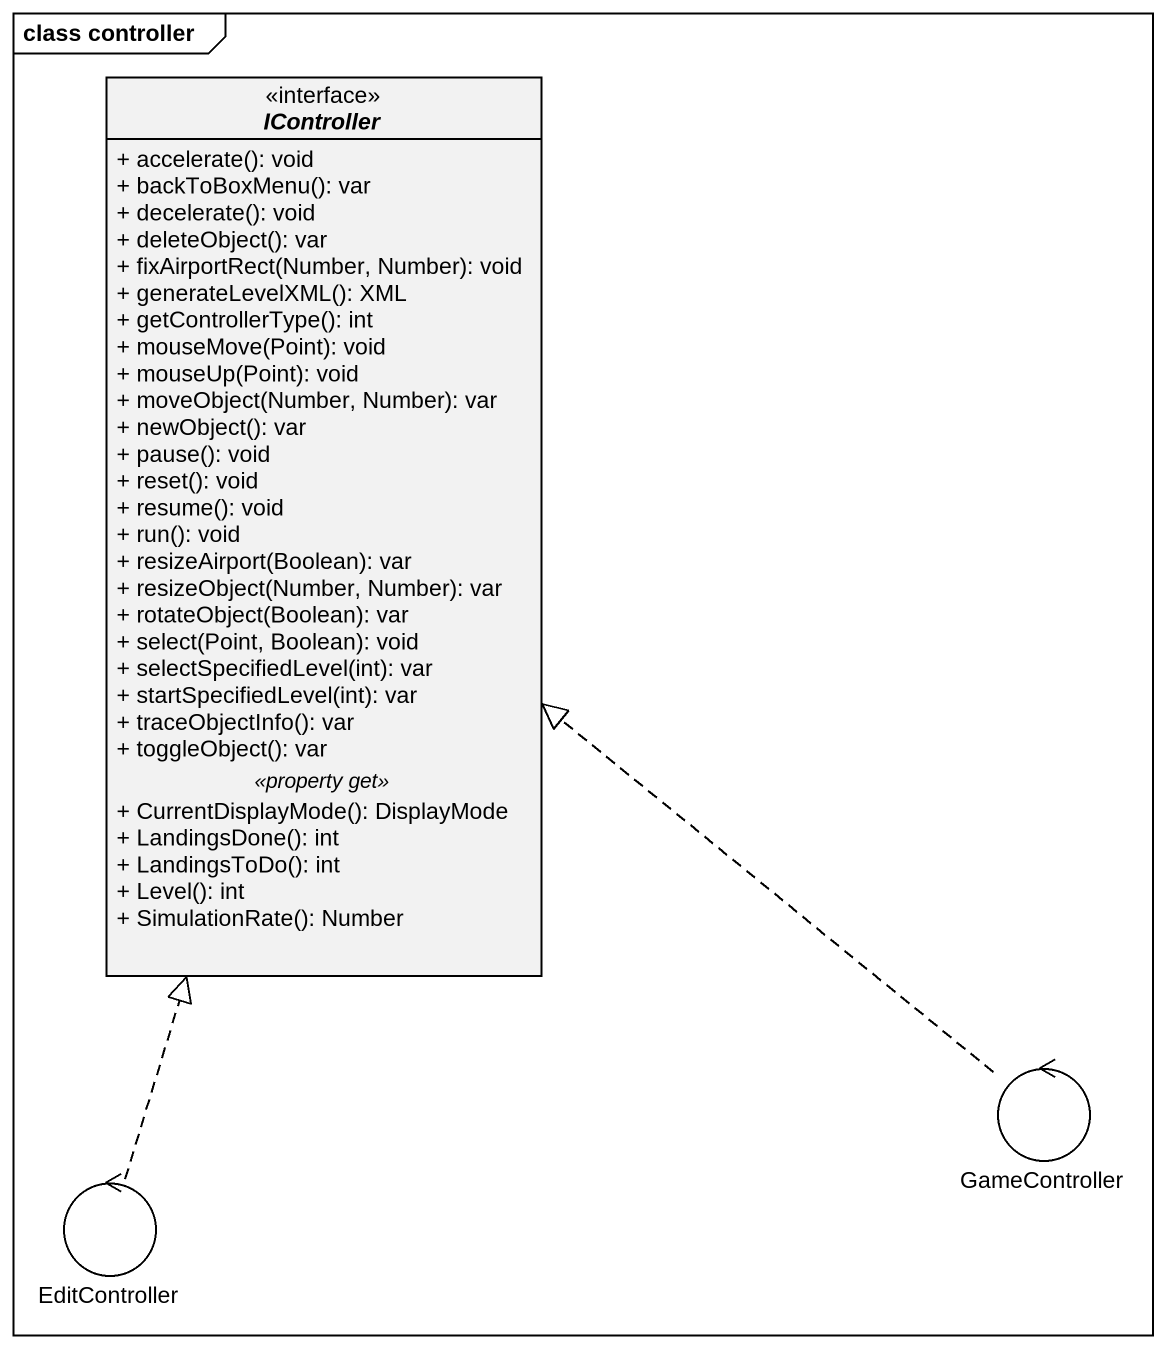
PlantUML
@startuml
mainframe class controller
allowmixing
hide circle
hide empty members
skinparam classAttributeIconSize 0
interface IController <<interface>> {
  + accelerate(): void
  + backToBoxMenu(): var
  + decelerate(): void
  + deleteObject(): var
  + fixAirportRect(Number, Number): void
  + generateLevelXML(): XML
  + getControllerType(): int
  + mouseMove(Point): void
  + mouseUp(Point): void
  + moveObject(Number, Number): var
  + newObject(): var
  + pause(): void
  + reset(): void
  + resume(): void
  + run(): void
  + resizeAirport(Boolean): var
  + resizeObject(Number, Number): var
  + rotateObject(Boolean): var
  + select(Point, Boolean): void
  + selectSpecifiedLevel(int): var
  + startSpecifiedLevel(int): var
  + traceObjectInfo(): var
  + toggleObject(): var
  .. <<property get>> ..
  + CurrentDisplayMode(): DisplayMode
  + LandingsDone(): int
  + LandingsToDo(): int
  + Level(): int
  + SimulationRate(): Number
}
control GameController
control EditController
GameController .up.|> IController
EditController .up.|> IController
@enduml
